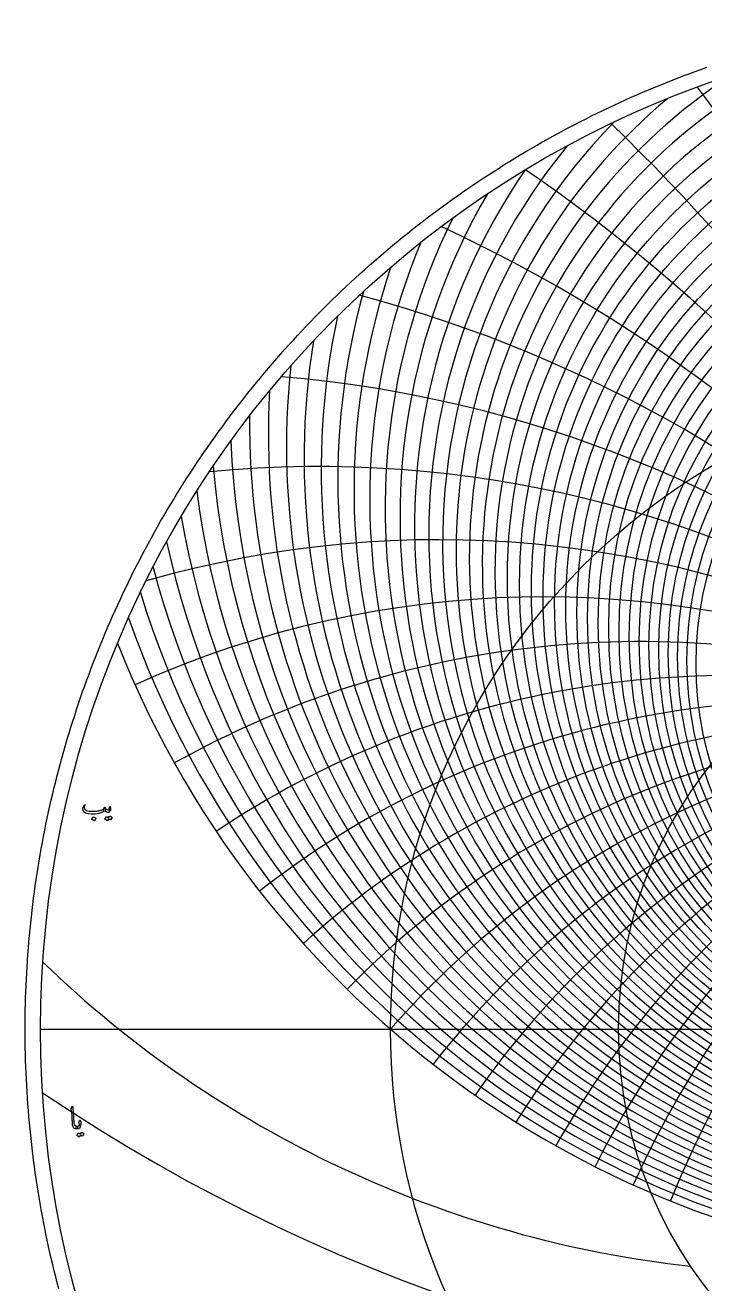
# Model space of a CAD drawing. Header units: millimetres. Extents: x -256 to 256, y -256 to 260.
# Drawn here: x -256.1 to -85.3, y -64 to 252.2 of the extents above; entities that cross this region are included whole.
import ezdxf

# ---------------------------------------------------------------- set-up
doc = ezdxf.new("R2010")
doc.units = ezdxf.units.MM
for name, color, linetype in [('CUT_OUTER', 1, 'Continuous'), ('ENGRAVE', 7, 'Continuous'), ('ENGRAVE_FINE', 8, 'Continuous'), ('TEXT', 5, 'Continuous')]:
    doc.layers.add(name, color=color, linetype=linetype)

msp = doc.modelspace()

# ---------------------------------------------------------------- linework, layer by layer
at = {"layer": 'CUT_OUTER'}
msp.add_lwpolyline([(-247.59, -65.26), (-247.99, -63.74), (-248.38, -62.22), (-248.75, -60.69), (-249.12, -59.16), (-249.48, -57.63), (-249.83, -56.1), (-250.17, -54.57), (-250.5, -53.03), (-250.82, -51.49), (-251.13, -49.95), (-251.43, -48.41), (-251.72, -46.87), (-252.01, -45.32), (-252.28, -43.77), (-252.54, -42.23), (-252.8, -40.68), (-253.04, -39.12), (-253.28, -37.57), (-253.5, -36.02), (-253.72, -34.46), (-253.93, -32.9), (-254.12, -31.34), (-254.31, -29.78), (-254.49, -28.22), (-254.66, -26.66), (-254.82, -25.1), (-254.97, -23.53), (-255.11, -21.97), (-255.24, -20.4), (-255.36, -18.84), (-255.47, -17.27), (-255.57, -15.7), (-255.66, -14.13), (-255.74, -12.56), (-255.81, -10.99), (-255.88, -9.42), (-255.93, -7.85), (-255.97, -6.28), (-256.01, -4.71), (-256.03, -3.14), (-256.05, -1.57), (-256.05, 0), (-256.05, 1.57), (-256.03, 3.14), (-256.01, 4.71), (-255.97, 6.28), (-255.93, 7.85), (-255.88, 9.42), (-255.81, 10.99), (-255.74, 12.56), (-255.66, 14.13), (-255.57, 15.7), (-255.47, 17.27), (-255.36, 18.84), (-255.24, 20.4), (-255.11, 21.97), (-254.97, 23.53), (-254.82, 25.1), (-254.66, 26.66), (-254.49, 28.22), (-254.31, 29.78), (-254.12, 31.34), (-253.93, 32.9), (-253.72, 34.46), (-253.5, 36.02), (-253.28, 37.57), (-253.04, 39.12), (-252.8, 40.68), (-252.54, 42.23), (-252.28, 43.77), (-252.01, 45.32), (-251.72, 46.87), (-251.43, 48.41), (-251.13, 49.95), (-250.82, 51.49), (-250.5, 53.03), (-250.17, 54.57), (-249.83, 56.1), (-249.48, 57.63), (-249.12, 59.16), (-248.75, 60.69), (-248.38, 62.22), (-247.99, 63.74), (-247.59, 65.26), (-247.19, 66.78), (-246.77, 68.29), (-246.35, 69.8), (-245.92, 71.31), (-245.48, 72.82), (-245.02, 74.33), (-244.56, 75.83), (-244.09, 77.33), (-243.61, 78.82), (-243.13, 80.32), (-242.63, 81.81), (-242.12, 83.3), (-241.61, 84.78), (-241.08, 86.26), (-240.55, 87.74), (-240.01, 89.21), (-239.45, 90.68), (-238.89, 92.15), (-238.32, 93.62), (-237.74, 95.08), (-237.16, 96.53), (-236.56, 97.99), (-235.95, 99.44), (-235.34, 100.88), (-234.72, 102.32), (-234.08, 103.76), (-233.44, 105.2), (-232.79, 106.63), (-232.13, 108.05), (-231.47, 109.48), (-230.79, 110.89), (-230.11, 112.31), (-229.41, 113.72), (-228.71, 115.12), (-228, 116.52), (-227.28, 117.92), (-226.55, 119.31), (-225.82, 120.7), (-225.07, 122.08), (-224.32, 123.46), (-223.56, 124.84), (-222.79, 126.21), (-222.01, 127.57), (-221.22, 128.93), (-220.43, 130.29), (-219.62, 131.64), (-218.81, 132.98), (-217.99, 134.32), (-217.16, 135.66), (-216.32, 136.99), (-215.48, 138.31), (-214.63, 139.63), (-213.77, 140.94), (-212.9, 142.25), (-212.02, 143.56), (-211.14, 144.86), (-210.24, 146.15), (-209.34, 147.44), (-208.43, 148.72), (-207.52, 149.99), (-206.59, 151.26), (-205.66, 152.53), (-204.72, 153.79), (-203.77, 155.04), (-202.82, 156.29), (-201.86, 157.53), (-200.89, 158.77), (-199.91, 160), (-198.92, 161.22), (-197.93, 162.44), (-196.93, 163.65), (-195.92, 164.85), (-194.91, 166.05), (-193.88, 167.24), (-192.85, 168.43), (-191.82, 169.61), (-190.77, 170.79), (-189.72, 171.95), (-188.66, 173.11), (-187.6, 174.27), (-186.52, 175.42), (-185.44, 176.56), (-184.36, 177.69), (-183.26, 178.82), (-182.16, 179.94), (-181.05, 181.05), (-179.94, 182.16), (-178.82, 183.26), (-177.69, 184.36), (-176.56, 185.44), (-175.42, 186.52), (-174.27, 187.6), (-173.11, 188.66), (-171.95, 189.72), (-170.79, 190.77), (-169.61, 191.82), (-168.43, 192.85), (-167.24, 193.88), (-166.05, 194.91), (-164.85, 195.92), (-163.65, 196.93), (-162.44, 197.93), (-161.22, 198.92), (-160, 199.91), (-158.77, 200.89), (-157.53, 201.86), (-156.29, 202.82), (-155.04, 203.77), (-153.79, 204.72), (-152.53, 205.66), (-151.26, 206.59), (-149.99, 207.52), (-148.72, 208.43), (-147.44, 209.34), (-146.15, 210.24), (-144.86, 211.14), (-143.56, 212.02), (-142.25, 212.9), (-140.94, 213.77), (-139.63, 214.63), (-138.31, 215.48), (-136.99, 216.32), (-135.66, 217.16), (-134.32, 217.99), (-132.98, 218.81), (-131.64, 219.62), (-130.29, 220.43), (-128.93, 221.22), (-127.57, 222.01), (-126.21, 222.79), (-124.84, 223.56), (-123.46, 224.32), (-122.08, 225.07), (-120.7, 225.82), (-119.31, 226.55), (-117.92, 227.28), (-116.52, 228), (-115.12, 228.71), (-113.72, 229.41), (-112.31, 230.11), (-110.89, 230.79), (-109.48, 231.47), (-108.05, 232.13), (-106.63, 232.79), (-105.2, 233.44), (-103.76, 234.08), (-102.32, 234.72), (-100.88, 235.34), (-99.44, 235.95), (-97.99, 236.56), (-96.53, 237.16), (-95.08, 237.74), (-93.62, 238.32), (-92.15, 238.89), (-90.68, 239.45), (-89.21, 240.01), (-87.74, 240.55), (-86.26, 241.08), (-84.78, 241.61)], dxfattribs=at)
at = {"layer": 'ENGRAVE'}
msp.add_lwpolyline([(-252.2, 0), (252.2, 0)], dxfattribs=at)
for centre, radius in [((0, 0), 252.2), ((0, 107.23), 123.04), ((0, 100.81), 109.42), ((0, 95.44), 96.87), ((0, 0), 164.25), ((0, 0), 106.97)]:
    msp.add_circle(centre, radius, dxfattribs=at)
for centre, radius, start, end in [((0, 114.92), 138, 98.7051, 81.2949), ((0, 124.2), 154.64, 140.8251, 39.1749), ((0, 135.49), 173.42, 161.163, 18.837), ((0, 149.4), 194.95, 176.776, 3.224), ((0, 166.79), 220.16, 189.9456, 350.0544), ((0, 188.95), 250.36, 201.5662, 338.4338), ((0, -142.78), 217.63, 41, 139), ((0, -142.78), 217.63, 41, 139), ((-58.22, 217.27), 278.52, 226.0163, 263.6842)]:
    msp.add_arc(centre, radius, start, end, dxfattribs=at)
at = {"layer": 'ENGRAVE_FINE'}
for centre, radius in [((0, 113.27), 134.89), ((0, 111.67), 131.84), ((0, 110.14), 128.85), ((0, 108.66), 125.92), ((0, 105.85), 120.22), ((0, 104.52), 117.45), ((0, 103.24), 114.73), ((0, 102), 112.05), ((0, 99.66), 106.83), ((0, 98.55), 104.28), ((0, 97.48), 101.78), ((0, 96.44), 99.31), ((0, 94.47), 94.47), ((0, 93.54), 92.11), ((0, 92.64), 89.78), ((0, 91.77), 87.47)]:
    msp.add_circle(centre, radius, dxfattribs=at)
for centre, radius, start, end in [((0, 116.64), 141.18, 114.0841, 65.9159), ((0, 118.42), 144.44, 122.9058, 57.0942), ((-597.94, -142.78), 636.32, 7.54364, 36.60661), ((-597.94, -142.78), 636.32, 7.54364, 36.60661), ((0, 120.27), 147.76, 129.8014, 50.1986), ((0, 122.2), 151.16, 135.6535, 44.3465), ((-466.72, -142.78), 514.97, 9.4766, 45.9762), ((-466.72, -142.78), 514.97, 9.4766, 45.9762), ((0, 126.28), 158.21, 145.5075, 34.4925), ((-376.95, -142.78), 435.27, 11.4418, 55.4911), ((-376.95, -142.78), 435.27, 11.4418, 55.4911), ((0, 128.45), 161.86, 149.8167, 30.1833), ((0, 130.7), 165.61, 153.8291, 26.1709), ((-310.81, -142.78), 379.43, 13.4466, 65.1788), ((-310.81, -142.78), 379.43, 13.4466, 65.1788), ((0, 133.05), 169.46, 157.5981, 22.4019), ((0, 138.04), 177.48, 164.5537, 15.4463), ((-259.37, -142.78), 338.58, 15.4987, 75.0633), ((-259.37, -142.78), 338.58, 15.4987, 75.0633), ((0, 140.7), 181.66, 167.7934, 12.2066), ((0, 143.48), 185.96, 170.9008, 9.0992), ((0, 146.38), 190.39, 173.8908, 6.1092), ((-217.63, -142.78), 307.78, 17.6067, 85.1624), ((-217.63, -142.78), 307.78, 17.6067, 85.1624), ((0, 152.57), 199.67, 179.5668, 0.4332), ((0, 155.88), 204.53, 182.2721, 357.7279), ((-182.62, -142.78), 284.1, 19.7797, 95.4824), ((-182.62, -142.78), 284.1, 19.7797, 95.4824), ((0, 159.35), 209.56, 184.8995, 355.1005), ((0, 162.98), 214.77, 187.4554, 352.5446), ((-152.39, -142.78), 265.68, 22.0278, 106.0112), ((-152.39, -142.78), 265.68, 22.0278, 106.0112), ((0, 170.79), 225.75, 192.3751, 347.6249), ((152.39, -142.78), 265.68, 73.9888, 157.9722), ((152.39, -142.78), 265.68, 73.9888, 157.9722), ((0, 174.99), 231.54, 194.7482, 345.2518), ((-125.65, -142.78), 251.3, 24.3622, 114.1468), ((-125.65, -142.78), 251.3, 24.3622, 114.1468), ((0, 179.4), 237.57, 197.0688, 342.9312), ((125.65, -142.78), 251.3, 65.8532, 155.6378), ((125.65, -142.78), 251.3, 65.8532, 155.6378), ((0, 184.05), 243.83, 199.3405, 340.6595), ((-101.48, -142.78), 240.13, 26.7954, 119.1842), ((-101.48, -142.78), 240.13, 26.7954, 119.1842), ((101.48, -142.78), 240.13, 60.8158, 153.2046), ((101.48, -142.78), 240.13, 60.8158, 153.2046), ((-79.21, -142.78), 231.6, 29.3412, 123.7989), ((-79.21, -142.78), 231.6, 29.3412, 123.7989), ((79.21, -142.78), 231.6, 56.2011, 150.6588), ((79.21, -142.78), 231.6, 56.2011, 150.6588), ((-58.31, -142.78), 225.31, 32.0155, 128.0441), ((-58.31, -142.78), 225.31, 32.0155, 128.0441), ((58.31, -142.78), 225.31, 51.9559, 147.9845), ((58.31, -142.78), 225.31, 51.9559, 147.9845), ((-38.37, -142.78), 220.99, 34.836, 131.9666), ((-38.37, -142.78), 220.99, 34.836, 131.9666), ((38.37, -142.78), 220.99, 48.0334, 145.164), ((38.37, -142.78), 220.99, 48.0334, 145.164), ((-19.04, -142.78), 218.47, 37.8231, 135.6068), ((-19.04, -142.78), 218.47, 37.8231, 135.6068), ((19.04, -142.78), 218.47, 44.3932, 142.1769), ((19.04, -142.78), 218.47, 44.3932, 142.1769), ((0, 357.19), 450.12, 236.0019, 303.9981)]:
    msp.add_arc(centre, radius, start, end, dxfattribs=at)
at = {"layer": 'TEXT'}
for points in [[(-235.97, 55.45), (-235.97, 55.45), (-235.96, 55.44), (-235.95, 55.44), (-235.95, 55.43), (-235.94, 55.43), (-235.94, 55.42), (-235.93, 55.42), (-235.92, 55.41), (-235.86, 55.34), (-235.83, 55.23), (-235.85, 55.1), (-235.9, 54.93), (-235.94, 54.83), (-235.99, 54.77), (-236.04, 54.74), (-236.09, 54.75), (-236.12, 54.76), (-236.14, 54.77), (-236.15, 54.77), (-236.17, 54.76), (-236.8, 54.41), (-237.56, 54.17), (-238.44, 54.03), (-239.45, 53.99), (-240.26, 54.06), (-240.88, 54.24), (-241.29, 54.54), (-241.51, 54.96), (-241.54, 55.16), (-241.55, 55.36), (-241.53, 55.55), (-241.49, 55.75), (-241.43, 55.93), (-241.35, 56.09), (-241.26, 56.23), (-241.15, 56.36), (-241.13, 56.38), (-241.11, 56.39), (-241.09, 56.39), (-241.07, 56.39), (-241.05, 56.38), (-241.03, 56.37), (-241.02, 56.36), (-241.01, 56.34), (-241, 56.32), (-241.01, 56.3), (-241.01, 56.28), (-241.03, 56.25), (-241.14, 56.08), (-241.22, 55.92), (-241.25, 55.76), (-241.25, 55.61), (-241.06, 55.23), (-240.64, 54.95), (-239.96, 54.79), (-239.05, 54.73), (-238.8, 54.73), (-238.55, 54.74), (-238.3, 54.76), (-238.05, 54.79), (-237.8, 54.83), (-237.55, 54.87), (-237.31, 54.92), (-237.07, 54.98), (-236.84, 55.04), (-236.65, 55.11), (-236.51, 55.17), (-236.4, 55.24), (-236.36, 55.28), (-236.32, 55.32), (-236.29, 55.37), (-236.26, 55.43), (-236.23, 55.49), (-236.2, 55.56), (-236.17, 55.64), (-236.15, 55.72), (-236.13, 55.75), (-236.12, 55.77), (-236.1, 55.78), (-236.07, 55.8), (-236.04, 55.8), (-236.01, 55.8), (-235.98, 55.79), (-235.96, 55.77), (-235.94, 55.75), (-235.93, 55.72), (-235.92, 55.68), (-235.93, 55.64)], [(-236.21, 54.83), (-236.29, 54.91), (-236.33, 55.01), (-236.34, 55.13), (-236.3, 55.27), (-236.22, 55.4), (-236.14, 55.47), (-236.08, 55.5), (-236.01, 55.48), (-235.72, 55.29), (-235.43, 55.15), (-235.14, 55.08), (-234.85, 55.05), (-234.84, 55.06), (-234.83, 55.06), (-234.83, 55.07), (-234.83, 55.09), (-234.84, 55.11), (-234.86, 55.15), (-234.89, 55.2), (-234.95, 55.26), (-234.95, 55.28), (-234.96, 55.3), (-234.96, 55.32), (-234.96, 55.34), (-234.77, 55.88), (-234.77, 55.9), (-234.76, 55.91), (-234.74, 55.92), (-234.73, 55.92), (-234.71, 55.92), (-234.7, 55.91), (-234.69, 55.9), (-234.68, 55.88), (-234.62, 55.71), (-234.59, 55.54), (-234.58, 55.36), (-234.59, 55.19), (-234.63, 54.98), (-234.68, 54.81), (-234.74, 54.68), (-234.82, 54.58), (-234.88, 54.53), (-234.94, 54.49), (-234.99, 54.47), (-235.03, 54.46), (-235.29, 54.45), (-235.57, 54.51), (-235.88, 54.64), (-236.21, 54.83)], [(-238.91, 53.3), (-238.9, 53.31), (-238.89, 53.31), (-238.87, 53.31), (-238.85, 53.31), (-238.7, 53.25), (-238.55, 53.18), (-238.42, 53.09), (-238.3, 52.99), (-238.29, 52.97), (-238.28, 52.96), (-238.28, 52.94), (-238.29, 52.93), (-238.65, 52.34), (-238.67, 52.32), (-238.68, 52.32), (-238.71, 52.33), (-238.73, 52.34), (-238.75, 52.36), (-238.79, 52.38), (-238.83, 52.41), (-238.89, 52.45), (-238.97, 52.5), (-239.05, 52.55), (-239.16, 52.62), (-239.27, 52.69), (-239.29, 52.7), (-239.3, 52.71), (-239.3, 52.72), (-239.29, 52.73)], [(-234.83, 53.51), (-234.82, 53.52), (-234.81, 53.53), (-234.79, 53.53), (-234.77, 53.53), (-234.69, 53.5), (-234.62, 53.47), (-234.55, 53.44), (-234.48, 53.4), (-234.41, 53.36), (-234.34, 53.31), (-234.28, 53.26), (-234.22, 53.21), (-234.21, 53.2), (-234.2, 53.18), (-234.2, 53.16), (-234.21, 53.14), (-234.58, 52.55), (-234.59, 52.55), (-234.61, 52.55), (-234.63, 52.55), (-234.65, 52.57), (-234.67, 52.58), (-234.7, 52.6), (-234.73, 52.63), (-234.78, 52.66), (-234.84, 52.69), (-234.91, 52.74), (-235, 52.79), (-235.09, 52.84), (-235.39, 52.38), (-235.4, 52.37), (-235.42, 52.37), (-235.44, 52.37), (-235.46, 52.39), (-235.49, 52.41), (-235.52, 52.43), (-235.57, 52.46), (-235.63, 52.5), (-235.7, 52.55), (-235.79, 52.6), (-235.89, 52.66), (-236.01, 52.73), (-236.02, 52.74), (-236.02, 52.76), (-236.02, 52.77), (-236.01, 52.78), (-235.63, 53.34), (-235.62, 53.35), (-235.61, 53.36), (-235.59, 53.36), (-235.57, 53.36), (-235.51, 53.34), (-235.44, 53.31), (-235.38, 53.29), (-235.32, 53.25), (-235.27, 53.22), (-235.21, 53.18), (-235.16, 53.15), (-235.11, 53.1)], [(-244.22, -19.49), (-244.21, -19.47), (-244.19, -19.46), (-244.18, -19.45), (-244.17, -19.45), (-244.15, -19.46), (-244.13, -19.49), (-244.12, -19.54), (-244.1, -19.61), (-244.04, -20.19), (-243.99, -20.72), (-243.95, -21.21), (-243.92, -21.66), (-243.9, -22.05), (-243.88, -22.39), (-243.87, -22.69), (-243.85, -22.96), (-243.84, -23.18), (-243.83, -23.36), (-243.82, -23.51), (-243.82, -23.61), (-243.75, -23.93), (-243.6, -24.16), (-243.36, -24.31), (-243.04, -24.37), (-242.96, -24.4), (-242.9, -24.45), (-242.87, -24.53), (-242.88, -24.65), (-242.92, -24.83), (-242.96, -24.96), (-243, -25.04), (-243.04, -25.07), (-243.49, -25.01), (-243.82, -24.83), (-244.03, -24.54), (-244.13, -24.12), (-244.14, -23.93), (-244.16, -23.73), (-244.17, -23.53), (-244.18, -23.33), (-244.19, -23.13), (-244.2, -22.93), (-244.21, -22.73), (-244.21, -22.53), (-244.23, -22.15), (-244.25, -21.8), (-244.27, -21.49), (-244.31, -21.22), (-244.34, -20.97), (-244.39, -20.69), (-244.44, -20.4), (-244.49, -20.09), (-244.5, -20.04), (-244.5, -19.98), (-244.49, -19.94), (-244.47, -19.9)], [(-242.58, -23.44), (-242.36, -22.96), (-242.33, -22.9), (-242.3, -22.88), (-242.26, -22.9), (-242.22, -22.95), (-242.15, -23.09), (-242.1, -23.25), (-242.06, -23.41), (-242.04, -23.57), (-242.03, -23.74), (-242.04, -23.92), (-242.07, -24.11), (-242.11, -24.31), (-242.24, -24.64), (-242.43, -24.88), (-242.7, -25.02), (-243.04, -25.07), (-243.08, -25.04), (-243.12, -24.97), (-243.16, -24.85), (-243.21, -24.67), (-243.22, -24.58), (-243.22, -24.51), (-243.2, -24.45), (-243.17, -24.4), (-243.14, -24.39), (-243.11, -24.38), (-243.08, -24.37), (-243.04, -24.37), (-242.83, -24.37), (-242.64, -24.32), (-242.49, -24.24), (-242.36, -24.12), (-242.35, -24.12), (-242.35, -24.1), (-242.35, -24.09), (-242.36, -24.07), (-242.39, -23.96), (-242.43, -23.85), (-242.49, -23.74), (-242.56, -23.62), (-242.59, -23.58), (-242.6, -23.53), (-242.6, -23.48), (-242.58, -23.44)], [(-241.89, -25.94), (-241.88, -25.93), (-241.87, -25.93), (-241.85, -25.93), (-241.83, -25.93), (-241.75, -25.96), (-241.68, -25.99), (-241.61, -26.02), (-241.54, -26.06), (-241.47, -26.1), (-241.41, -26.14), (-241.34, -26.19), (-241.28, -26.25), (-241.27, -26.26), (-241.26, -26.28), (-241.26, -26.3), (-241.27, -26.32), (-241.64, -26.9), (-241.65, -26.91), (-241.67, -26.91), (-241.69, -26.9), (-241.71, -26.89), (-241.73, -26.87), (-241.76, -26.85), (-241.8, -26.83), (-241.84, -26.8), (-241.9, -26.76), (-241.98, -26.72), (-242.06, -26.67), (-242.15, -26.62), (-242.45, -27.07), (-242.46, -27.09), (-242.48, -27.09), (-242.5, -27.08), (-242.53, -27.07), (-242.55, -27.05), (-242.58, -27.03), (-242.63, -27), (-242.69, -26.96), (-242.76, -26.91), (-242.85, -26.86), (-242.95, -26.8), (-243.07, -26.73), (-243.08, -26.71), (-243.09, -26.7), (-243.08, -26.69), (-243.08, -26.68), (-242.7, -26.11), (-242.69, -26.1), (-242.67, -26.1), (-242.66, -26.1), (-242.63, -26.1), (-242.57, -26.12), (-242.51, -26.14), (-242.45, -26.17), (-242.39, -26.2), (-242.33, -26.24), (-242.27, -26.27), (-242.22, -26.31), (-242.17, -26.35)]]:
    msp.add_lwpolyline(points, close=True, dxfattribs=at)

doc.saveas('drawing.dxf')
